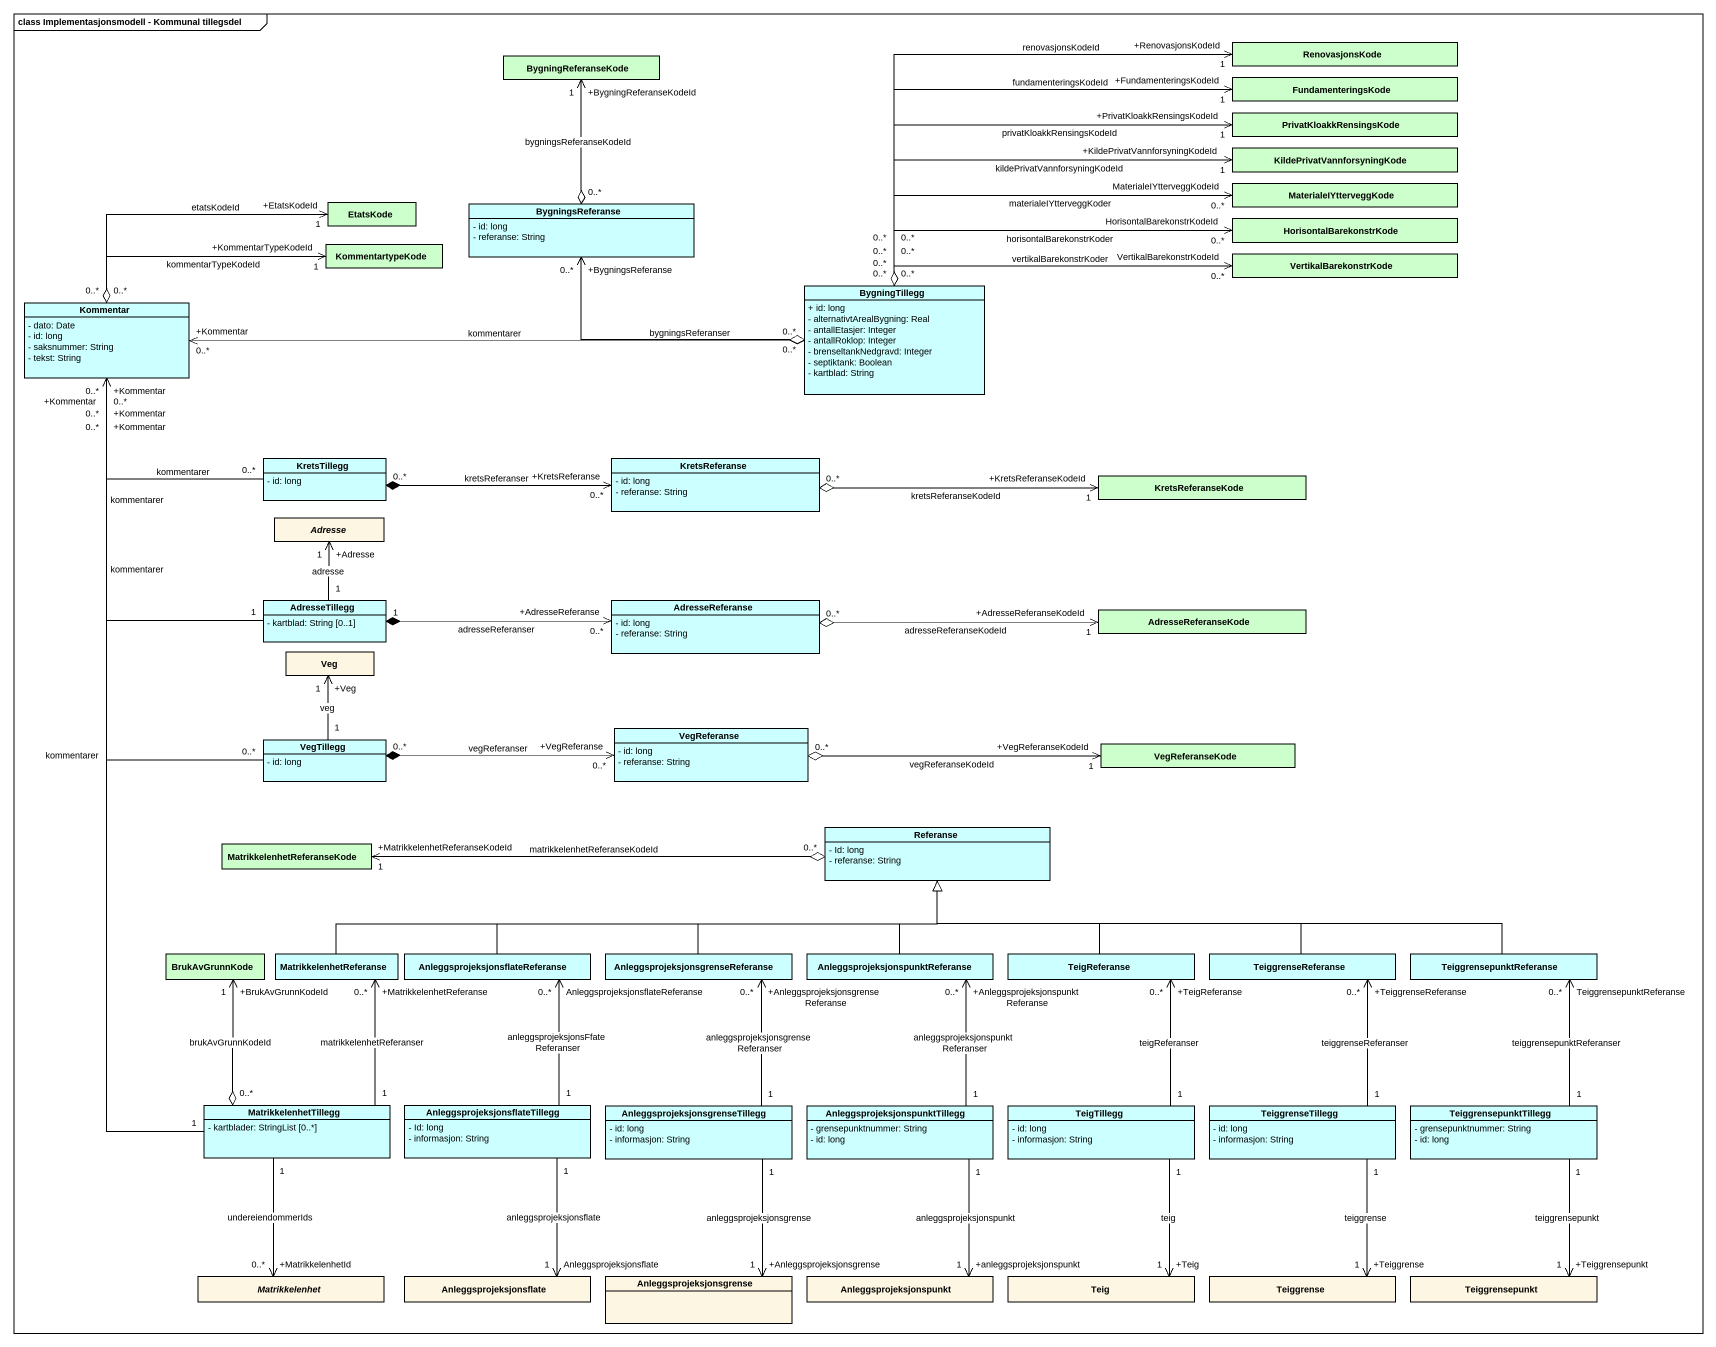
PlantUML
@startuml
mainframe class Implementasjonsmodell - Kommunal tillegsdel
hide circle
hide empty members
skinparam classAttributeIconSize 0
class BygningReferanseKode #CCFFCC
class RenovasjonsKode #CCFFCC
class FundamenteringsKode #CCFFCC
class PrivatKloakkRensingsKode #CCFFCC
class KildePrivatVannforsyningKode #CCFFCC
class EtatsKode #CCFFCC
class BygningsReferanse #CCFFFF {
  - id: long
  - referanse: String
}
class MaterialeIYtterveggKode #CCFFCC
class KommentartypeKode #CCFFCC
class HorisontalBarekonstrKode #CCFFCC
class BygningTillegg #CCFFFF {
  + id: long
  - alternativtArealBygning: Real
  - antallEtasjer: Integer
  - antallRoklop: Integer
  - brenseltankNedgravd: Integer
  - septiktank: Boolean
  - kartblad: String
}
class VertikalBarekonstrKode #CCFFCC
class Kommentar #CCFFFF {
  - dato: Date
  - id: long
  - saksnummer: String
  - tekst: String
}
class KretsTillegg #CCFFFF {
  - id: long
}
class KretsReferanse #CCFFFF {
  - id: long
  - referanse: String
}
class KretsReferanseKode #CCFFCC
abstract class Adresse
class AdresseTillegg #CCFFFF {
  - kartblad: String [0..1]
}
class AdresseReferanse #CCFFFF {
  - id: long
  - referanse: String
}
class AdresseReferanseKode #CCFFCC
class Veg
class VegTillegg #CCFFFF {
  - id: long
}
class VegReferanse #CCFFFF {
  - id: long
  - referanse: String
}
class VegReferanseKode #CCFFCC
class Referanse #CCFFFF {
  - Id: long
  - referanse: String
}
class MatrikkelenhetReferanseKode #CCFFCC
class BrukAvGrunnKode #CCFFCC
class MatrikkelenhetReferanse #CCFFFF
class "AnleggsprojeksjonsflateReferanse" as AnleggsprojeksjonsflateRefer #CCFFFF
class "AnleggsprojeksjonsgrenseReferanse" as AnleggsprojeksjonsgrenseRefe #CCFFFF
class "AnleggsprojeksjonspunktReferanse" as AnleggsprojeksjonspunktRefer #CCFFFF
class TeigReferanse #CCFFFF
class TeiggrenseReferanse #CCFFFF
class TeiggrensepunktReferanse #CCFFFF
class MatrikkelenhetTillegg #CCFFFF {
  - kartblader: StringList [0..*]
}
class "AnleggsprojeksjonsflateTillegg" as AnleggsprojeksjonsflateTille #CCFFFF {
  - Id: long
  - informasjon: String
}
class "AnleggsprojeksjonsgrenseTillegg" as AnleggsprojeksjonsgrenseTill #CCFFFF {
  - id: long
  - informasjon: String
}
class "AnleggsprojeksjonspunktTillegg" as AnleggsprojeksjonspunktTille #CCFFFF {
  - grensepunktnummer: String
  - id: long
}
class TeigTillegg #CCFFFF {
  - id: long
  - informasjon: String
}
class TeiggrenseTillegg #CCFFFF {
  - id: long
  - informasjon: String
}
class TeiggrensepunktTillegg #CCFFFF {
  - grensepunktnummer: String
  - id: long
}
abstract class Matrikkelenhet
class Anleggsprojeksjonsflate
class Anleggsprojeksjonsgrense
class Anleggsprojeksjonspunkt
class Teig
class Teiggrense
class Teiggrensepunkt
BygningsReferanse "0..*" o-up-> "+BygningReferanseKodeId\n1" BygningReferanseKode : bygningsReferanseKodeId
BygningTillegg "0..*" o-up-> "+RenovasjonsKodeId\n1" RenovasjonsKode : renovasjonsKodeId
BygningTillegg "0..*" o-right-> "+FundamenteringsKodeId\n1" FundamenteringsKode : fundamenteringsKodeId
BygningTillegg "0..*" o-right-> "+PrivatKloakkRensingsKodeId\n1" PrivatKloakkRensingsKode : privatKloakkRensingsKodeId
BygningTillegg "0..*" o-right-> "+KildePrivatVannforsyningKodeId\n1" KildePrivatVannforsyningKode : kildePrivatVannforsyningKodeId
BygningTillegg "0..*" o-left-> "+BygningsReferanse\n0..*" BygningsReferanse : bygningsReferanser
BygningTillegg "0..*" o-right-> "MaterialeIYtterveggKodeId\n0..*" MaterialeIYtterveggKode : materialeIYtterveggKoder
BygningTillegg "0..*" o-right-> "HorisontalBarekonstrKodeId\n0..*" HorisontalBarekonstrKode : horisontalBarekonstrKoder
BygningTillegg "0..*" o-right-> "VertikalBarekonstrKodeId\n0..*" VertikalBarekonstrKode : vertikalBarekonstrKoder
BygningTillegg "0..*" o-left-> "+Kommentar\n0..*" Kommentar : kommentarer
Kommentar "0..*" o-right-> "+EtatsKodeId\n1" EtatsKode : etatsKodeId
Kommentar "0..*" o-right-> "+KommentarTypeKodeId\n1" KommentartypeKode : kommentarTypeKodeId
KretsTillegg "0..*" -up-> "+Kommentar\n0..*" Kommentar : kommentarer
KretsTillegg "0..*" *-right-> "+KretsReferanse\n0..*" KretsReferanse : kretsReferanser
KretsReferanse "0..*" o-right-> "+KretsReferanseKodeId\n1" KretsReferanseKode : kretsReferanseKodeId
AdresseTillegg "1" -up-> "+Kommentar\n0..*" Kommentar : kommentarer
AdresseTillegg "1" -up-> "+Adresse\n1" Adresse : adresse
AdresseTillegg "1" *-right-> "+AdresseReferanse\n0..*" AdresseReferanse : adresseReferanser
AdresseReferanse "0..*" o-right-> "+AdresseReferanseKodeId\n1" AdresseReferanseKode : adresseReferanseKodeId
VegTillegg "0..*" -up-> "+Kommentar\n0..*" Kommentar : kommentarer
VegTillegg "1" -up-> "+Veg\n1" Veg : veg
VegTillegg "0..*" *-right-> "+VegReferanse\n0..*" VegReferanse : vegReferanser
VegReferanse "0..*" o-right-> "+VegReferanseKodeId\n1" VegReferanseKode : vegReferanseKodeId
Referanse "0..*" o-left-> "+MatrikkelenhetReferanseKodeId\n1" MatrikkelenhetReferanseKode : matrikkelenhetReferanseKodeId
MatrikkelenhetReferanse -right-|> Referanse
AnleggsprojeksjonsflateRefer -right-|> Referanse
AnleggsprojeksjonsgrenseRefe -right-|> Referanse
AnleggsprojeksjonspunktRefer -up-|> Referanse
TeigReferanse -up-|> Referanse
TeiggrenseReferanse -left-|> Referanse
TeiggrensepunktReferanse -left-|> Referanse
MatrikkelenhetTillegg "1" -up-> "+Kommentar\n0..*" Kommentar : kommentarer
MatrikkelenhetTillegg "0..*" o-up-> "+BrukAvGrunnKodeId\n1" BrukAvGrunnKode : brukAvGrunnKodeId
MatrikkelenhetTillegg "1" -up-> "+MatrikkelenhetReferanse\n0..*" MatrikkelenhetReferanse : matrikkelenhetReferanser
MatrikkelenhetTillegg "1" --> "+MatrikkelenhetId\n0..*" Matrikkelenhet : undereiendommerIds
AnleggsprojeksjonsflateTille "1" -up-> "AnleggsprojeksjonsflateReferanse\n0..*" AnleggsprojeksjonsflateRefer : anleggsprojeksjonsFfateReferanser
AnleggsprojeksjonsflateTille "1" --> "Anleggsprojeksjonsflate\n1" Anleggsprojeksjonsflate : anleggsprojeksjonsflate
AnleggsprojeksjonsgrenseTill "1" -up-> "+AnleggsprojeksjonsgrenseReferanse\n0..*" AnleggsprojeksjonsgrenseRefe : anleggsprojeksjonsgrenseReferanser
AnleggsprojeksjonsgrenseTill "1" --> "+Anleggsprojeksjonsgrense\n1" Anleggsprojeksjonsgrense : anleggsprojeksjonsgrense
AnleggsprojeksjonspunktTille "1" -up-> "+AnleggsprojeksjonspunktReferanse\n0..*" AnleggsprojeksjonspunktRefer : anleggsprojeksjonspunktReferanser
AnleggsprojeksjonspunktTille "1" --> "+anleggsprojeksjonspunkt\n1" Anleggsprojeksjonspunkt : anleggsprojeksjonspunkt
TeigTillegg "1" -up-> "+TeigReferanse\n0..*" TeigReferanse : teigReferanser
TeigTillegg "1" --> "+Teig\n1" Teig : teig
TeiggrenseTillegg "1" -up-> "+TeiggrenseReferanse\n0..*" TeiggrenseReferanse : teiggrenseReferanser
TeiggrenseTillegg "1" --> "+Teiggrense\n1" Teiggrense : teiggrense
TeiggrensepunktTillegg "1" -up-> "TeiggrensepunktReferanse\n0..*" TeiggrensepunktReferanse : teiggrensepunktReferanser
TeiggrensepunktTillegg "1" --> "+Teiggrensepunkt\n1" Teiggrensepunkt : teiggrensepunkt
@enduml
